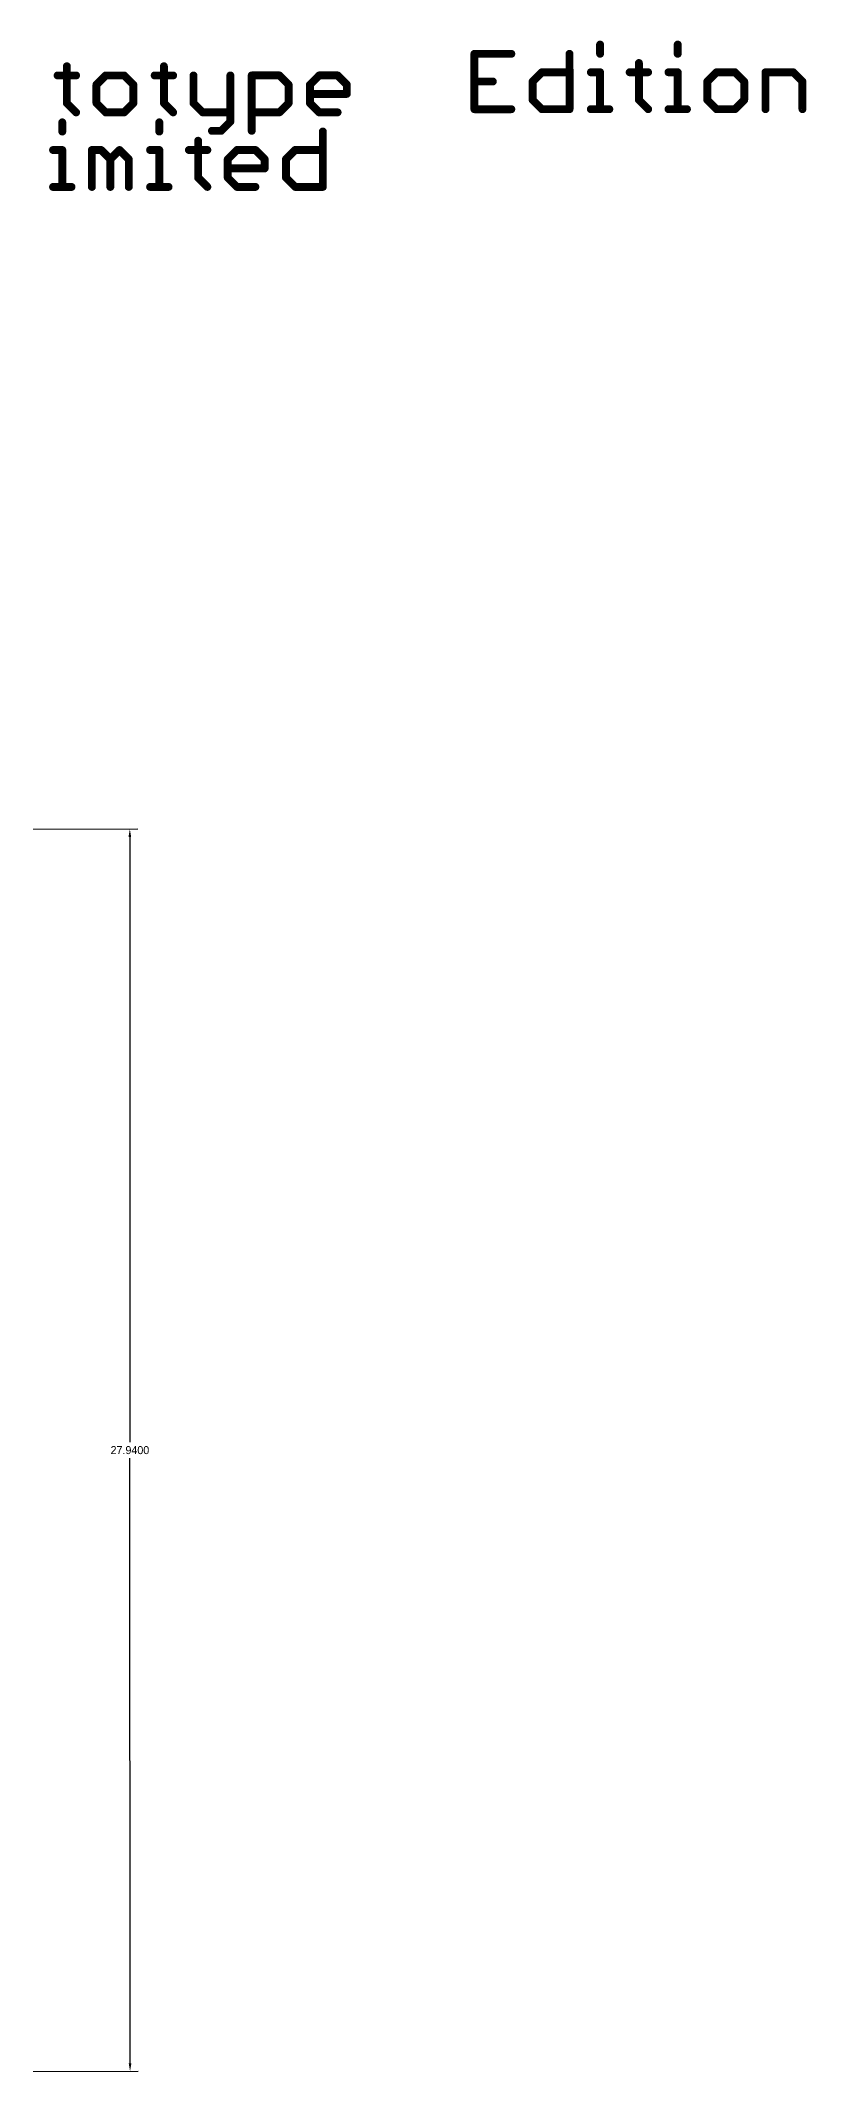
# Model space of a CAD drawing. Header units: millimetres. Extents: x -20 to 130, y -23 to 60.
# Drawn here: x 71.8 to 89.03, y 7.63 to 53.3 of the extents above; entities that cross this region are included whole.
import ezdxf

# ---------------------------------------------------------------- set-up
doc = ezdxf.new("R2010")
doc.units = ezdxf.units.MM
doc.header["$MEASUREMENT"] = 0
doc.layers.get('0').update_dxf_attribs({"linetype": 'CONTINUOUS'})
doc.layers.get('Defpoints').update_dxf_attribs({"linetype": 'CONTINUOUS'})
doc.layers.add('21', color=253, linetype='CONTINUOUS')
doc.dimstyles.get("Standard").update_dxf_attribs({"dimtxt": 0.18, "dimasz": 0.18, "dimexe": 0.18, "dimexo": 0.0625, "dimgap": 0.09, "dimtad": 0, "dimtih": 1, "dimtoh": 1, "dimdec": 4, "dimzin": 0, "dimdsep": 46, "dimtxsty": 'Standard', "dimcen": 0.09, "dimadec": 0, "dimazin": 0, "dimtfac": 1, "dimtdec": 4, "dimtofl": 0, "dimtmove": 0, "dimatfit": 3, "dimfxl": 1, "dimtolj": 1, "dimtzin": 0, "dimarcsym": 0})

# ---------------------------------------------------------------- blocks, each defined once
blk = doc.blocks.new('*D35')
at = {"color": 0, "linetype": 'Continuous', "lineweight": -2, "transparency": 16777216}
for p, q in [((66.103, 35.566), (73.988, 35.567)), ((73.808, 35.387), (73.81, 21.777)), ((73.813, 7.807), (73.81, 21.417)), ((66.108, 7.626), (73.993, 7.627))]:
    blk.add_line(p, q, dxfattribs=at)
at = {"color": 0, "linetype": 'Continuous', "transparency": 16777216}
for points in [[(73.838, 35.387), (73.778, 35.387), (73.808, 35.567)], [(73.843, 7.807), (73.783, 7.807), (73.813, 7.627)]]:
    blk.add_solid(points, dxfattribs=at)
at = {"layer": 'Defpoints', "color": 0, "linetype": 'Continuous', "transparency": 16777216}
for p in [(66.04, 35.566), (66.045, 7.626), (73.813, 7.627)]:
    blk.add_point(p, dxfattribs=at)
at = {"color": 0, "linetype": 'Continuous', "transparency": 16777216, "insert": (73.81, 21.597), "char_height": 0.18, "attachment_point": 5}
blk.add_mtext('\\A1;27.9400', dxfattribs=at)

msp = doc.modelspace()

# ---------------------------------------------------------------- linework, layer by layer
at = {"layer": '21', "const_width": 0.1778}
for points in [[(82.39019, 53.00032), (81.55969, 53.00017)], [(81.55969, 53.00017), (81.55991, 51.75447)], [(83.69989, 53.00055), (83.70011, 51.75485)], [(84.38675, 53.20827), (84.38679, 53.00067)], [(86.13305, 53.20857), (86.13309, 53.00097)], [(72.18407, 52.51334), (72.59927, 52.51341)], [(72.39164, 52.72107), (72.39178, 51.89057)], [(73.26477, 52.51352), (73.05721, 52.30589)], [(73.68007, 52.5136), (73.26477, 52.51352)], [(73.88771, 52.30603), (73.68007, 52.5136)], [(74.36697, 52.51372), (74.78217, 52.51379)], [(74.57454, 52.72145), (74.57468, 51.89095)], [(75.24007, 52.51387), (75.24018, 51.89107)], [(76.07047, 52.51401), (76.07066, 51.47601)], [(76.54977, 52.5141), (77.17267, 52.51421)], [(76.54999, 51.2685), (76.54977, 52.5141)], [(77.17267, 52.51421), (77.38031, 52.30664)], [(77.85961, 52.30673), (78.06717, 52.51436)], [(78.06717, 52.51436), (78.48237, 52.51444)], [(78.48237, 52.51444), (78.69001, 52.30687)], [(82.8696, 52.3775), (83.07716, 52.58514)], [(83.07716, 52.58514), (83.69996, 52.58525)], [(84.17926, 52.58533), (84.38686, 52.58537)], [(84.38686, 52.58537), (84.38701, 51.75497)], [(85.05236, 52.58548), (85.46766, 52.58555)], [(85.25993, 52.79322), (85.26007, 51.96272)], [(85.92556, 52.58563), (86.13316, 52.58567)], [(86.13316, 52.58567), (86.13331, 51.75527)], [(87.00626, 52.58582), (86.7987, 52.37819)], [(87.42156, 52.5859), (87.00626, 52.58582)], [(87.6292, 52.37833), (87.42156, 52.5859)], [(88.10846, 52.58602), (88.73126, 52.58612)], [(88.10861, 51.75562), (88.10846, 52.58602)], [(88.73126, 52.58612), (88.9389, 52.37856)], [(73.05721, 52.30589), (73.05728, 51.89069)], [(73.88778, 51.89083), (73.88771, 52.30603)], [(77.38031, 52.30664), (77.38038, 51.89144)], [(77.85968, 51.89153), (77.85961, 52.30673)], [(78.69005, 52.09927), (77.85965, 52.09913)], [(78.69001, 52.30687), (78.69005, 52.09927)], [(81.5598, 52.37727), (81.9751, 52.37735)], [(82.86967, 51.9623), (82.8696, 52.3775)], [(86.7987, 52.37819), (86.79877, 51.96299)], [(87.62927, 51.96313), (87.6292, 52.37833)], [(88.9389, 52.37856), (88.93901, 51.75576)], [(72.39178, 51.89057), (72.59942, 51.68301)], [(73.05728, 51.89069), (73.26492, 51.68312)], [(73.26492, 51.68312), (73.68022, 51.6832)], [(73.68022, 51.6832), (73.88778, 51.89083)], [(74.57468, 51.89095), (74.78232, 51.68339)], [(75.24018, 51.89107), (75.44782, 51.68351)], [(75.44782, 51.68351), (76.07062, 51.68361)], [(77.17282, 51.68381), (76.54992, 51.6837)], [(77.38038, 51.89144), (77.17282, 51.68381)], [(78.06732, 51.68396), (77.85968, 51.89153)], [(78.48252, 51.68404), (78.06732, 51.68396)], [(81.55991, 51.75447), (82.39041, 51.75462)], [(83.07731, 51.75474), (82.86967, 51.9623)], [(83.70011, 51.75485), (83.07731, 51.75474)], [(84.17941, 51.75493), (84.59461, 51.755)], [(85.26007, 51.96272), (85.46781, 51.75515)], [(85.92571, 51.75523), (86.34091, 51.75531)], [(86.79877, 51.96299), (87.00641, 51.75542)], [(87.00641, 51.75542), (87.42171, 51.7555)], [(87.42171, 51.7555), (87.62927, 51.96313)], [(72.28866, 51.45985), (72.28869, 51.25225)], [(74.47146, 51.46024), (74.47149, 51.25264)], [(75.86309, 51.26838), (75.65549, 51.26834)], [(76.07066, 51.47601), (75.86309, 51.26838)], [(78.15039, 51.25328), (78.15061, 50.00758)], [(72.08117, 50.83692), (72.28877, 50.83695)], [(72.28877, 50.83695), (72.28891, 50.00655)], [(72.95427, 50.83707), (73.16187, 50.83711)], [(72.95441, 50.00667), (72.95427, 50.83707)], [(73.16187, 50.83711), (73.3695, 50.62954)], [(73.3695, 50.62954), (73.57707, 50.83718)], [(73.3695, 50.62954), (73.36961, 50.00674)], [(73.57707, 50.83718), (73.7848, 50.62962)], [(73.7848, 50.62962), (73.78491, 50.00682)], [(74.26397, 50.8373), (74.47157, 50.83734)], [(74.47157, 50.83734), (74.47171, 50.00694)], [(75.13717, 50.83745), (75.55237, 50.83752)], [(75.34473, 51.04519), (75.34488, 50.21469)], [(76.0103, 50.63), (76.21787, 50.83764)], [(76.01038, 50.2148), (76.0103, 50.63)], [(76.21787, 50.83764), (76.63317, 50.83771)], [(76.63317, 50.83771), (76.8408, 50.63015)], [(76.8408, 50.63015), (76.84084, 50.42255)], [(77.3201, 50.63023), (77.52767, 50.83787)], [(77.32018, 50.21503), (77.3201, 50.63023)], [(77.52767, 50.83787), (78.15047, 50.83798)], [(75.34488, 50.21469), (75.55251, 50.00712)], [(76.84084, 50.42255), (76.01034, 50.4224)], [(76.21801, 50.00724), (76.01038, 50.2148)], [(77.52781, 50.00747), (77.32018, 50.21503)], [(72.08131, 50.00652), (72.49651, 50.00659)], [(74.26411, 50.0069), (74.67941, 50.00697)], [(76.63331, 50.00731), (76.21801, 50.00724)], [(78.15061, 50.00758), (77.52781, 50.00747)]]:
    msp.add_lwpolyline(points, dxfattribs=at)
at = {"layer": '21', "const_width": 0.0889}
for points in [[(81.55968, 53.04457, 1), (81.5597, 52.95567)], [(81.60419, 53.00018, 1), (81.51529, 53.00016)], [(82.3902, 52.95582, 1), (82.39018, 53.04472)], [(83.74439, 53.00055, 1), (83.65549, 53.00054)], [(84.43115, 53.20827, 1), (84.34225, 53.20826)], [(84.34229, 53.00066, 1), (84.43119, 53.00067)], [(86.17745, 53.20858, 1), (86.08855, 53.20856)], [(86.08859, 53.00096, 1), (86.17749, 53.00098)], [(72.18407, 52.55784, 1), (72.18408, 52.46894)], [(72.43604, 52.72108, 1), (72.34714, 52.72106)], [(72.59928, 52.46901, 1), (72.59927, 52.55791)], [(73.26477, 52.55802, 1), (73.26478, 52.46912)], [(73.29628, 52.48213, 1), (73.23337, 52.54502)], [(73.71147, 52.5451, 1), (73.64858, 52.48219)], [(73.68008, 52.4692, 1), (73.68007, 52.5581)], [(74.36697, 52.55822, 1), (74.36698, 52.46932)], [(74.61894, 52.72146, 1), (74.53004, 52.72145)], [(74.78218, 52.46939, 1), (74.78217, 52.55829)], [(75.28457, 52.51388, 1), (75.19567, 52.51386)], [(76.11497, 52.51402, 1), (76.02607, 52.51401)], [(76.54977, 52.5586, 1), (76.54978, 52.4697)], [(76.59427, 52.51411, 1), (76.50537, 52.51409)], [(77.20407, 52.54571, 1), (77.14118, 52.4828)], [(77.17268, 52.46981, 1), (77.17267, 52.55871)], [(78.06717, 52.55886, 1), (78.06718, 52.46996)], [(78.09858, 52.48297, 1), (78.03567, 52.54586)], [(78.51377, 52.54594, 1), (78.45098, 52.48303)], [(78.48238, 52.47004, 1), (78.48237, 52.55894)], [(83.07715, 52.62964, 1), (83.07717, 52.54074)], [(83.10857, 52.55374, 1), (83.04566, 52.61663)], [(83.69997, 52.54085, 1), (83.69995, 52.62975)], [(84.17925, 52.62983, 1), (84.17927, 52.54093)], [(84.43126, 52.58537, 1), (84.34236, 52.58536)], [(84.38687, 52.54097, 1), (84.38685, 52.62987)], [(85.05235, 52.62998, 1), (85.05237, 52.54108)], [(85.30443, 52.79323, 1), (85.21553, 52.79321)], [(85.46767, 52.54115, 1), (85.46765, 52.63005)], [(85.92555, 52.63013, 1), (85.92557, 52.54123)], [(86.17756, 52.58568, 1), (86.08866, 52.58566)], [(86.13317, 52.54127, 1), (86.13315, 52.63017)], [(87.00625, 52.63032, 1), (87.00627, 52.54142)], [(87.03777, 52.55443, 1), (86.97486, 52.61732)], [(87.45296, 52.6174, 1), (87.39007, 52.55449)], [(87.42157, 52.5415, 1), (87.42155, 52.6304)], [(88.15286, 52.58602, 1), (88.06396, 52.58601)], [(88.10845, 52.63052, 1), (88.10847, 52.54162)], [(88.76266, 52.61763, 1), (88.69987, 52.55472)], [(88.73127, 52.54172, 1), (88.73125, 52.63062)], [(73.0258, 52.33738, 1), (73.08872, 52.27449)], [(73.10171, 52.3059, 1), (73.01281, 52.30588)], [(73.93211, 52.30604, 1), (73.84321, 52.30603)], [(73.85622, 52.27463, 1), (73.9191, 52.33754)], [(77.42471, 52.30665, 1), (77.33581, 52.30664)], [(77.34882, 52.27524, 1), (77.4117, 52.33815)], [(77.8281, 52.33822, 1), (77.89102, 52.27533)], [(77.90401, 52.30673, 1), (77.81511, 52.30672)], [(77.85964, 52.14363, 1), (77.85965, 52.05473)], [(78.73441, 52.30688, 1), (78.64551, 52.30686)], [(78.64555, 52.09926, 1), (78.73445, 52.09928)], [(78.65862, 52.27547, 1), (78.7214, 52.33838)], [(78.69005, 52.05487, 1), (78.69004, 52.14377)], [(81.55979, 52.42177, 1), (81.55981, 52.33287)], [(81.97511, 52.33295, 1), (81.97509, 52.42185)], [(82.83809, 52.409, 1), (82.901, 52.34611)], [(82.914, 52.37751, 1), (82.8251, 52.37749)], [(86.76729, 52.40968, 1), (86.8302, 52.34679)], [(86.8432, 52.37819, 1), (86.7543, 52.37818)], [(87.6736, 52.37834, 1), (87.5847, 52.37832)], [(87.5977, 52.34693, 1), (87.66059, 52.40984)], [(88.9834, 52.37857, 1), (88.8945, 52.37855)], [(88.9075, 52.34715, 1), (88.97029, 52.41007)], [(72.34728, 51.89056, 1), (72.43618, 51.89058)], [(72.42318, 51.92198, 1), (72.36039, 51.85917)], [(72.56802, 51.6516, 1), (72.63081, 51.71441)], [(73.01288, 51.89068, 1), (73.10178, 51.8907)], [(73.08878, 51.92209, 1), (73.02589, 51.85928)], [(73.26491, 51.72762, 1), (73.26493, 51.63872)], [(73.23352, 51.65172, 1), (73.29641, 51.71453)], [(73.64871, 51.71459, 1), (73.71162, 51.6518)], [(73.68023, 51.6388, 1), (73.68021, 51.7277)], [(73.84328, 51.89083, 1), (73.93218, 51.89084)], [(73.91919, 51.85944, 1), (73.85628, 51.92223)], [(74.53018, 51.89095, 1), (74.61908, 51.89096)], [(74.60608, 51.92236, 1), (74.54319, 51.85955)], [(74.75082, 51.65198, 1), (74.81371, 51.7148)], [(75.27158, 51.92248, 1), (75.20879, 51.85966)], [(75.19578, 51.89106, 1), (75.28468, 51.89108)], [(75.44781, 51.72801, 1), (75.44783, 51.63911)], [(75.41642, 51.6521, 1), (75.47921, 51.71491)], [(76.07063, 51.63921, 1), (76.07061, 51.72811)], [(76.54991, 51.7282, 1), (76.54993, 51.6393)], [(77.14131, 51.7152, 1), (77.20422, 51.65241)], [(77.17283, 51.63941, 1), (77.17281, 51.72831)], [(77.33588, 51.89144, 1), (77.42478, 51.89145)], [(77.41179, 51.86005, 1), (77.34888, 51.92284)], [(77.81518, 51.89152, 1), (77.90408, 51.89153)], [(77.89108, 51.92293, 1), (77.82819, 51.86012)], [(78.06731, 51.72846, 1), (78.06733, 51.63956)], [(78.03582, 51.65256, 1), (78.09871, 51.71537)], [(78.48253, 51.63964, 1), (78.48251, 51.72854)], [(81.5599, 51.79887, 1), (81.55991, 51.71007)], [(81.51551, 51.75446, 1), (81.60441, 51.75448)], [(82.39041, 51.71022, 1), (82.3904, 51.79902)], [(82.82517, 51.96229, 1), (82.91407, 51.96231)], [(82.90106, 51.99371, 1), (82.83818, 51.9309)], [(83.0773, 51.79914, 1), (83.07731, 51.71034)], [(83.04581, 51.72333, 1), (83.1087, 51.78614)], [(83.65571, 51.75484, 1), (83.74461, 51.75485)], [(83.70011, 51.71045, 1), (83.7001, 51.79925)], [(84.1794, 51.79933, 1), (84.17941, 51.71053)], [(84.34251, 51.75496, 1), (84.43141, 51.75497)], [(84.59461, 51.7106, 1), (84.5946, 51.7994)], [(85.21567, 51.96271, 1), (85.30457, 51.96273)], [(85.29156, 51.99412, 1), (85.22868, 51.93131)], [(85.43631, 51.72375, 1), (85.4992, 51.78656)], [(85.9257, 51.79963, 1), (85.92571, 51.71083)], [(86.08881, 51.75526, 1), (86.17771, 51.75528)], [(86.34091, 51.71091, 1), (86.3409, 51.79971)], [(86.75437, 51.96298, 1), (86.84327, 51.96299)], [(86.83026, 51.99439, 1), (86.76738, 51.93158)], [(87.0064, 51.79982, 1), (87.00641, 51.71102)], [(86.97501, 51.72402, 1), (87.0379, 51.78683)], [(87.3902, 51.78689, 1), (87.45311, 51.7241)], [(87.42171, 51.7111, 1), (87.4217, 51.7999)], [(87.58477, 51.96312, 1), (87.67367, 51.96314)], [(87.66068, 51.93174, 1), (87.59776, 51.99453)], [(88.06411, 51.75561, 1), (88.15301, 51.75562)], [(88.89461, 51.75575, 1), (88.98351, 51.75577)], [(72.33306, 51.45986, 1), (72.24416, 51.45985)], [(72.24419, 51.25225, 1), (72.33309, 51.25226)], [(74.51596, 51.46024, 1), (74.42706, 51.46023)], [(74.42709, 51.25263, 1), (74.51599, 51.25264)], [(75.65548, 51.31274, 1), (75.6555, 51.22384)], [(75.83169, 51.29977, 1), (75.8946, 51.23698)], [(75.8631, 51.22388, 1), (75.86308, 51.31278)], [(76.02626, 51.47601, 1), (76.11515, 51.47602)], [(76.10216, 51.44462, 1), (76.03925, 51.50741)], [(76.50559, 51.26849, 1), (76.59449, 51.26851)], [(78.19489, 51.25329, 1), (78.10599, 51.25327)], [(72.08116, 50.88142, 1), (72.08117, 50.79252)], [(72.33317, 50.83696, 1), (72.24427, 50.83695)], [(72.28877, 50.79255, 1), (72.28876, 50.88145)], [(72.95426, 50.88157, 1), (72.95427, 50.79267)], [(72.99877, 50.83708, 1), (72.90987, 50.83706)], [(73.19336, 50.86861, 1), (73.13047, 50.8057)], [(73.16187, 50.79271, 1), (73.16186, 50.88161)], [(73.3381, 50.66104, 1), (73.40101, 50.59815)], [(73.414, 50.62955, 1), (73.3251, 50.62954)], [(73.33811, 50.59814, 1), (73.401, 50.66105)], [(73.60856, 50.86868, 1), (73.54567, 50.80577)], [(73.60857, 50.80578, 1), (73.54566, 50.86867)], [(73.8292, 50.62962, 1), (73.7403, 50.62961)], [(73.75331, 50.59821, 1), (73.8162, 50.66112)], [(74.26396, 50.8818, 1), (74.26397, 50.7929)], [(74.51607, 50.83734, 1), (74.42717, 50.83733)], [(74.47157, 50.79294, 1), (74.47156, 50.88184)], [(75.13716, 50.88195, 1), (75.13717, 50.79305)], [(75.38913, 51.0452, 1), (75.30023, 51.04518)], [(75.55237, 50.79312, 1), (75.55236, 50.88202)], [(75.9789, 50.6615, 1), (76.04181, 50.59861)], [(76.0548, 50.63001, 1), (75.9659, 50.63)], [(76.21786, 50.88214, 1), (76.21787, 50.79324)], [(76.24937, 50.80625, 1), (76.18646, 50.86913)], [(76.66456, 50.86922, 1), (76.60167, 50.80631)], [(76.63317, 50.79331, 1), (76.63316, 50.88221)], [(76.8852, 50.63016, 1), (76.7963, 50.63014)], [(76.80931, 50.59874, 1), (76.8722, 50.66165)], [(77.2886, 50.66173, 1), (77.35151, 50.59884)], [(77.3645, 50.63024, 1), (77.2756, 50.63022)], [(77.52766, 50.88237, 1), (77.52767, 50.79347)], [(77.55907, 50.80647, 1), (77.49616, 50.86936)], [(78.15047, 50.79358, 1), (78.15046, 50.88248)], [(75.30038, 50.21468, 1), (75.38928, 50.2147)], [(75.37627, 50.24609, 1), (75.31348, 50.18328)], [(76.01033, 50.4669, 1), (76.01035, 50.378)], [(76.04187, 50.24621, 1), (75.97898, 50.1834)], [(75.96598, 50.2148, 1), (76.05488, 50.21481)], [(76.79634, 50.42254, 1), (76.88524, 50.42256)], [(76.84085, 50.37815, 1), (76.84083, 50.46705)], [(77.35157, 50.24644, 1), (77.28868, 50.18363)], [(77.27568, 50.21502, 1), (77.36458, 50.21504)], [(72.0813, 50.05102, 1), (72.08132, 49.96212)], [(72.24441, 50.00655, 1), (72.33331, 50.00656)], [(72.49652, 49.96219, 1), (72.4965, 50.05109)], [(72.91001, 50.00666, 1), (72.99891, 50.00668)], [(73.32521, 50.00674, 1), (73.41411, 50.00675)], [(73.74041, 50.00681, 1), (73.82931, 50.00682)], [(74.2641, 50.0514, 1), (74.26412, 49.9625)], [(74.42731, 50.00693, 1), (74.51621, 50.00694)], [(74.67942, 49.96257, 1), (74.6794, 50.05147)], [(75.52112, 49.97572, 1), (75.58391, 50.03853)], [(76.218, 50.05174, 1), (76.21802, 49.96284)], [(76.18662, 49.97583, 1), (76.24951, 50.03865)], [(76.63332, 49.96291, 1), (76.6333, 50.05181)], [(77.5278, 50.05197, 1), (77.52782, 49.96307)], [(77.49632, 49.97606, 1), (77.55921, 50.03887)], [(78.10621, 50.00757, 1), (78.19511, 50.00759)], [(78.15062, 49.96318, 1), (78.1506, 50.05208)]]:
    msp.add_lwpolyline(points, format="xyb", dxfattribs=at)

# ---------------------------------------------------------------- dimensions: what is measured, and where the dimension line sits
at = {"linetype": 'Continuous'}
dim = msp.add_linear_dim(base=(73.81286, 7.62692), p1=(66.04043, 35.56556), p2=(66.04531, 7.62556), angle=90.01, dimstyle='Standard', dxfattribs=at)
dim.commit()
dim.dimension.update_dxf_attribs({"geometry": '*D35', "text_midpoint": (73.81043, 21.59692)})

doc.saveas('drawing.dxf')
